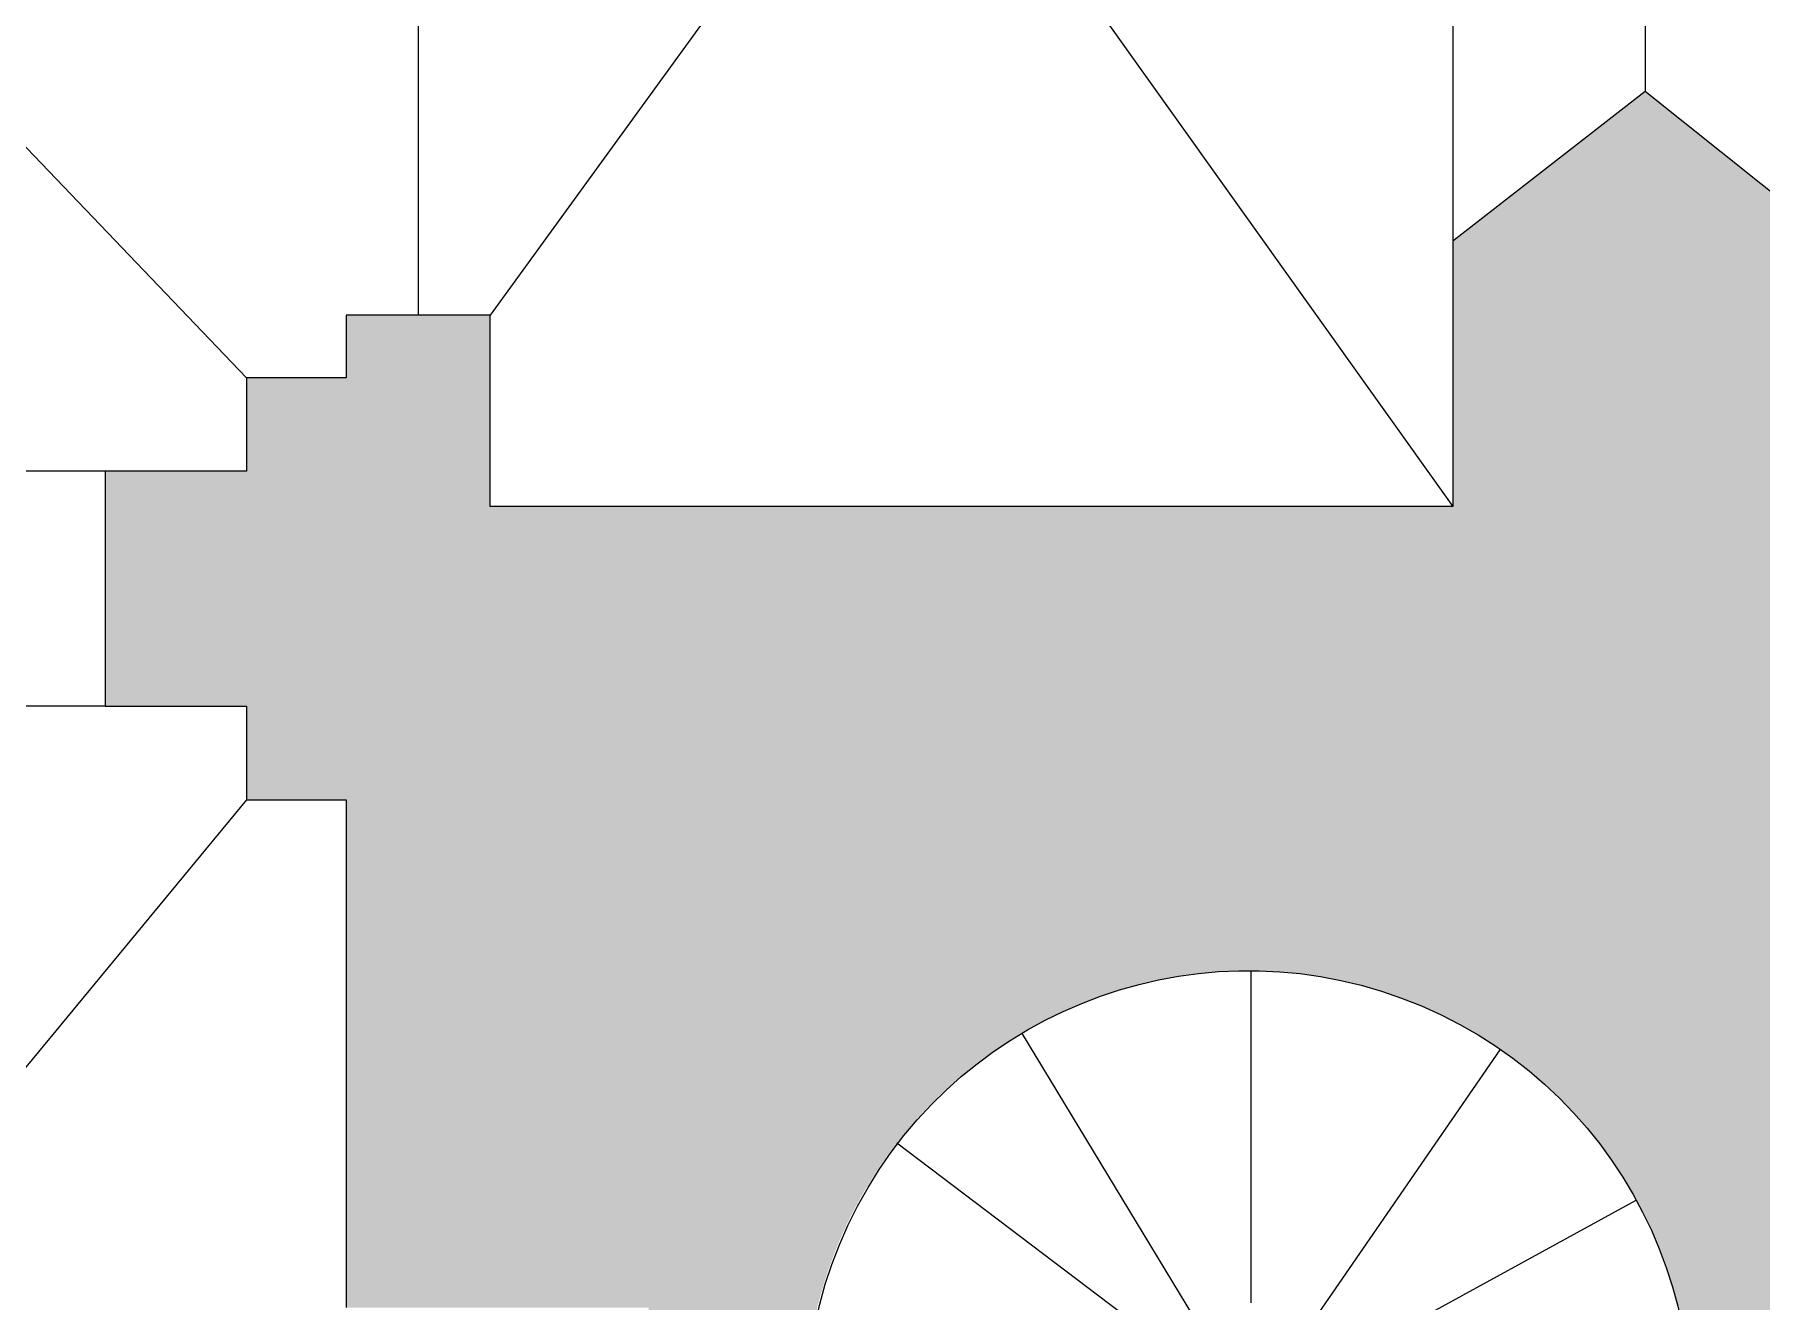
# Model space of a CAD drawing. Extents: x 77 to 121, y -270 to -21.
# Drawn here: x 106.3 to 111.294, y -264.617 to -260.954 of the extents above; entities that cross this region are included whole.
import ezdxf

# ---------------------------------------------------------------- set-up
doc = ezdxf.new("R2010")
doc.units = 0
for name, color, linetype in [('BASE_PLAN', 7, 'CONTINUOUS'), ('POCHE', 7, 'CONTINUOUS'), ('VAULT_LINES', 7, 'CONTINUOUS')]:
    doc.layers.add(name, color=color, linetype=linetype)

# ---------------------------------------------------------------- blocks, each defined once
blk = doc.blocks.new('*U13')
at = {"layer": 'POCHE', "linetype": 'CONTINUOUS', "extrusion": (0, 0, -1)}
for points in [[(-110.9294, -264.3197), (-110.9294, -261.1401), (-110.9183, -264.3002)], [(-110.9183, -264.3002), (-110.9294, -261.1401), (-110.9183, -261.1488)], [(-110.9402, -264.3394), (-110.9402, -261.1317), (-110.9294, -264.3197)], [(-110.9294, -264.3197), (-110.9402, -261.1317), (-110.9294, -261.1401)], [(-110.9506, -264.3594), (-110.9506, -261.1236), (-110.9402, -264.3394)], [(-110.9402, -264.3394), (-110.9506, -261.1236), (-110.9402, -261.1317)], [(-110.9577, -264.3734), (-110.9577, -261.1181), (-110.9506, -264.3594)], [(-110.9506, -264.3594), (-110.9577, -261.1181), (-110.9506, -261.1236)], [(-110.9577, -264.3734), (-110.9608, -261.1206), (-110.9577, -261.1181)], [(-110.9608, -264.3796), (-110.9608, -261.1206), (-110.9577, -264.3734)], [(-110.9608, -264.3796), (-110.9705, -261.1284), (-110.9608, -261.1206)], [(-110.9705, -264.4), (-110.9705, -261.1284), (-110.9608, -264.3796)], [(-110.9705, -264.4), (-110.98, -261.136), (-110.9705, -261.1284)], [(-110.98, -264.4206), (-110.98, -261.136), (-110.9705, -264.4)], [(-110.98, -264.4206), (-110.989, -261.1433), (-110.98, -261.136)], [(-110.8709, -264.2246), (-110.8709, -261.1857), (-110.8454, -264.1885)], [(-110.8454, -264.1885), (-110.8709, -261.1857), (-110.8454, -261.2055)], [(-110.8952, -264.2619), (-110.8952, -261.1667), (-110.8709, -264.2246)], [(-110.8709, -264.2246), (-110.8952, -261.1667), (-110.8709, -261.1857)], [(-110.9069, -264.2809), (-110.9069, -261.1576), (-110.8952, -264.2619)], [(-110.8952, -264.2619), (-110.9069, -261.1576), (-110.8952, -261.1667)], [(-110.9183, -264.3002), (-110.9183, -261.1488), (-110.9069, -264.2809)], [(-110.9069, -264.2809), (-110.9183, -261.1488), (-110.9069, -261.1576)], [(-110.989, -264.4415), (-110.989, -261.1433), (-110.98, -264.4206)], [(-110.989, -264.4415), (-110.9977, -261.1502), (-110.989, -261.1433)], [(-110.9977, -264.4625), (-110.9977, -261.1502), (-110.989, -264.4415)], [(-110.9977, -264.4625), (-111.0061, -261.1569), (-110.9977, -261.1502)], [(-111.0061, -264.4837), (-111.0061, -261.1569), (-110.9977, -264.4625)], [(-111.0061, -264.4837), (-111.0141, -261.1633), (-111.0061, -261.1569)], [(-111.0141, -264.505), (-111.0141, -261.1633), (-111.0061, -264.4837)], [(-111.0141, -264.505), (-111.0217, -261.1694), (-111.0141, -261.1633)], [(-111.0217, -264.5265), (-111.0217, -261.1694), (-111.0141, -264.505)], [(-111.0217, -264.5265), (-111.0289, -261.1752), (-111.0217, -261.1694)], [(-111.0289, -264.5482), (-111.0289, -261.1752), (-111.0217, -264.5265)], [(-111.0289, -264.5482), (-111.0357, -261.1806), (-111.0289, -261.1752)], [(-111.0357, -264.57), (-111.0357, -261.1806), (-111.0289, -264.5482)], [(-111.0357, -264.57), (-111.0421, -261.1858), (-111.0357, -261.1806)], [(-111.0421, -264.5919), (-111.0421, -261.1858), (-111.0357, -264.57)], [(-111.0421, -264.5919), (-111.0482, -261.1906), (-111.0421, -261.1858)], [(-111.0482, -264.614), (-111.0482, -261.1906), (-111.0421, -264.5919)], [(-111.0482, -264.614), (-111.0538, -261.1951), (-111.0482, -261.1906)], [(-110.8189, -264.1535), (-110.8189, -261.2261), (-110.7915, -264.1196)], [(-110.7915, -264.1196), (-110.8189, -261.2261), (-110.7915, -261.2474)], [(-110.8454, -264.1885), (-110.8454, -261.2055), (-110.8189, -264.1535)], [(-110.8189, -264.1535), (-110.8454, -261.2055), (-110.8189, -261.2261)], [(-111.0538, -264.6361), (-111.0538, -261.1951), (-111.0482, -264.614)], [(-111.0538, -264.6361), (-111.0591, -261.1993), (-111.0538, -261.1951)], [(-111.0591, -264.6584), (-111.0591, -261.1993), (-111.0538, -264.6361)], [(-111.0591, -264.6584), (-111.0639, -261.2032), (-111.0591, -261.1993)], [(-111.0639, -264.6807), (-111.0639, -261.2032), (-111.0591, -264.6584)], [(-111.0639, -264.6807), (-111.0684, -261.2068), (-111.0639, -261.2032)], [(-111.0684, -264.7031), (-111.0684, -261.2068), (-111.0639, -264.6807)], [(-111.0684, -264.7031), (-111.0724, -261.21), (-111.0684, -261.2068)], [(-111.0724, -264.7256), (-111.0724, -261.21), (-111.0684, -264.7031)], [(-111.0724, -264.7256), (-111.0761, -261.2129), (-111.0724, -261.21)], [(-111.0761, -264.7481), (-111.0761, -261.2129), (-111.0724, -264.7256)], [(-111.0761, -264.7481), (-111.0793, -261.2155), (-111.0761, -261.2129)], [(-111.0793, -264.7707), (-111.0793, -261.2155), (-111.0761, -264.7481)], [(-111.0793, -264.7707), (-111.0821, -261.2178), (-111.0793, -261.2155)], [(-111.0821, -264.7933), (-111.0821, -261.2178), (-111.0793, -264.7707)], [(-111.0821, -264.7933), (-111.0845, -261.2197), (-111.0821, -261.2178)], [(-111.0845, -264.8159), (-111.0845, -261.2197), (-111.0821, -264.7933)], [(-111.0845, -264.8159), (-111.0865, -261.2213), (-111.0845, -261.2197)], [(-111.0865, -264.8386), (-111.0865, -261.2213), (-111.0845, -264.8159)], [(-111.0865, -264.8386), (-111.0881, -261.2226), (-111.0865, -261.2213)], [(-111.0881, -264.8612), (-111.0881, -261.2226), (-111.0865, -264.8386)], [(-111.0881, -264.8612), (-111.0893, -261.2236), (-111.0881, -261.2226)], [(-111.0893, -264.8838), (-111.0893, -261.2236), (-111.0881, -264.8612)], [(-111.0893, -264.8838), (-111.0901, -261.2242), (-111.0893, -261.2236)], [(-111.0901, -264.9064), (-111.0901, -261.2242), (-111.0893, -264.8838)], [(-111.0901, -264.9064), (-111.0905, -261.2245), (-111.0901, -261.2242)], [(-111.0905, -264.929), (-111.0905, -261.2245), (-111.0901, -264.9064)], [(-111.0905, -269.0316), (-111.1144, -261.2437), (-111.0905, -261.2245)], [(-110.7631, -264.087), (-110.7631, -261.2695), (-110.7338, -264.0556)], [(-110.7338, -264.0556), (-110.7631, -261.2695), (-110.7338, -261.2923)], [(-110.7915, -264.1196), (-110.7915, -261.2474), (-110.7631, -264.087)], [(-110.7631, -264.087), (-110.7915, -261.2474), (-110.7631, -261.2695)], [(-111.1144, -269.0316), (-111.1144, -261.2437), (-111.0905, -269.0316)], [(-111.1144, -269.0316), (-111.3547, -261.436), (-111.1144, -261.2437)], [(-110.6728, -263.9963), (-110.6728, -261.3397), (-110.6406, -263.9679)], [(-110.6406, -263.9679), (-110.6728, -261.3397), (-110.6406, -261.3648)], [(-110.7038, -264.0254), (-110.7038, -261.3156), (-110.6728, -263.9963)], [(-110.6728, -263.9963), (-110.7038, -261.3156), (-110.6728, -261.3397)], [(-110.7338, -264.0556), (-110.7338, -261.2923), (-110.7038, -264.0254)], [(-110.7038, -264.0254), (-110.7338, -261.2923), (-110.7038, -261.3156)], [(-110.6072, -263.9405), (-110.6072, -261.3908), (-110.5725, -263.9139)], [(-110.5725, -263.9139), (-110.6072, -261.3908), (-110.5725, -261.4177)], [(-110.6406, -263.9679), (-110.6406, -261.3648), (-110.6072, -263.9405)], [(-110.6072, -263.9405), (-110.6406, -261.3648), (-110.6072, -261.3908)], [(-110.5725, -263.9139), (-110.5725, -261.4177), (-110.5367, -263.8884)], [(-110.5367, -263.8884), (-110.5725, -261.4177), (-110.5367, -261.4456)], [(-111.3547, -269.2493), (-111.3547, -261.436), (-111.1144, -269.2493)], [(-111.1144, -269.2493), (-111.3547, -261.436), (-111.1144, -269.0316)], [(-110.4998, -263.8639), (-110.4998, -261.4743), (-110.4618, -263.8406)], [(-110.4618, -263.8406), (-110.4998, -261.4743), (-110.4618, -261.5038)], [(-110.5367, -263.8884), (-110.5367, -261.4456), (-110.4998, -263.8639)], [(-110.4998, -263.8639), (-110.5367, -261.4456), (-110.4998, -261.4743)], [(-110.4228, -263.8185), (-110.4228, -261.5341), (-110.403, -263.808)], [(-110.403, -263.808), (-110.4228, -261.5341), (-110.403, -261.5496)], [(-110.4425, -263.8294), (-110.4425, -261.5189), (-110.4228, -263.8185)], [(-110.4228, -263.8185), (-110.4425, -261.5189), (-110.4228, -261.5341)], [(-110.4618, -263.8406), (-110.4618, -261.5038), (-110.4425, -263.8294)], [(-110.4425, -263.8294), (-110.4618, -261.5038), (-110.4425, -261.5189)], [(-110.403, -263.808), (-110.403, -261.5496), (-110.4012, -263.8071)], [(-110.4012, -262.3187), (-110.403, -261.5496), (-110.4012, -261.5509)], [(-110.4012, -263.8071), (-110.403, -261.5496), (-110.4012, -262.3187)], [(-107.6171, -264.6351), (-107.6171, -261.7652), (-107.201, -264.6351)], [(-107.201, -261.9461), (-107.6171, -261.7652), (-107.201, -261.7652)], [(-107.201, -264.6351), (-107.6171, -261.7652), (-107.201, -263.1664)], [(-107.201, -263.1664), (-107.6171, -261.7652), (-107.201, -261.9461)], [(-107.6171, -264.6351), (-107.6171, -262.3187), (-107.6171, -261.7652)], [(-107.201, -263.1664), (-107.201, -261.9461), (-106.9124, -263.1664)], [(-106.9124, -262.2166), (-107.201, -261.9461), (-106.9124, -261.9461)], [(-106.9124, -263.1664), (-107.201, -261.9461), (-106.9124, -262.8959)], [(-106.9124, -262.8959), (-107.201, -261.9461), (-106.9124, -262.2166)], [(-106.9124, -262.8959), (-106.9124, -262.2166), (-106.5037, -262.8959)], [(-106.5037, -262.8959), (-106.9124, -262.2166), (-106.5037, -262.2166)], [(-108.0755, -264.6351), (-108.0755, -262.3187), (-107.6171, -264.6351)], [(-107.6171, -264.6351), (-108.0755, -262.3187), (-107.6171, -262.3187)], [(-107.6171, -264.6351), (-107.6171, -262.3187), (-107.6171, -264.6351)], [(-108.0992, -269.0316), (-108.0992, -262.3187), (-108.0755, -269.2493)], [(-108.0755, -264.6351), (-108.0992, -262.3187), (-108.0755, -262.3187)], [(-108.0755, -269.2493), (-108.0992, -262.3187), (-108.0755, -266.5944)], [(-108.0755, -266.5944), (-108.0992, -262.3187), (-108.0755, -264.6351)], [(-108.5264, -269.0316), (-108.5264, -262.3187), (-108.0992, -269.0316)], [(-108.0992, -269.0316), (-108.5264, -262.3187), (-108.0992, -262.3187)], [(-108.5277, -264.8808), (-108.5277, -262.3187), (-108.5264, -264.924)], [(-108.5264, -264.924), (-108.5277, -262.3187), (-108.5264, -262.3187)], [(-108.5304, -264.838), (-108.5304, -262.3187), (-108.5277, -264.8808)], [(-108.5277, -264.8808), (-108.5304, -262.3187), (-108.5277, -262.3187)], [(-108.5344, -264.7958), (-108.5344, -262.3187), (-108.5304, -264.838)], [(-108.5304, -264.838), (-108.5344, -262.3187), (-108.5304, -262.3187)], [(-108.5399, -264.7537), (-108.5399, -262.3187), (-108.5344, -264.7958)], [(-108.5344, -264.7958), (-108.5399, -262.3187), (-108.5344, -262.3187)], [(-108.5469, -264.7114), (-108.5469, -262.3187), (-108.5399, -264.7537)], [(-108.5399, -264.7537), (-108.5469, -262.3187), (-108.5399, -262.3187)], [(-108.5554, -264.6691), (-108.5554, -262.3187), (-108.5469, -264.7114)], [(-108.5469, -264.7114), (-108.5554, -262.3187), (-108.5469, -262.3187)], [(-108.5654, -264.6267), (-108.5654, -262.3187), (-108.5554, -264.6691)], [(-108.5554, -264.6691), (-108.5654, -262.3187), (-108.5554, -262.3187)], [(-108.5769, -264.5844), (-108.5769, -262.3187), (-108.5654, -264.6267)], [(-108.5654, -264.6267), (-108.5769, -262.3187), (-108.5654, -262.3187)], [(-108.5899, -264.5422), (-108.5899, -262.3187), (-108.5769, -264.5844)], [(-108.5769, -264.5844), (-108.5899, -262.3187), (-108.5769, -262.3187)], [(-108.6046, -264.5002), (-108.6046, -262.3187), (-108.5899, -264.5422)], [(-108.5899, -264.5422), (-108.6046, -262.3187), (-108.5899, -262.3187)], [(-108.6124, -264.4793), (-108.6124, -262.3187), (-108.6046, -264.5002)], [(-108.6046, -264.5002), (-108.6124, -262.3187), (-108.6046, -262.3187)], [(-108.6207, -264.4585), (-108.6207, -262.3187), (-108.6124, -264.4793)], [(-108.6124, -264.4793), (-108.6207, -262.3187), (-108.6124, -262.3187)], [(-108.6294, -264.4378), (-108.6294, -262.3187), (-108.6207, -264.4585)], [(-108.6207, -264.4585), (-108.6294, -262.3187), (-108.6207, -262.3187)], [(-108.6384, -264.4172), (-108.6384, -262.3187), (-108.6294, -264.4378)], [(-108.6294, -264.4378), (-108.6384, -262.3187), (-108.6294, -262.3187)], [(-108.6479, -264.3967), (-108.6479, -262.3187), (-108.6384, -264.4172)], [(-108.6384, -264.4172), (-108.6479, -262.3187), (-108.6384, -262.3187)], [(-108.6577, -264.3764), (-108.6577, -262.3187), (-108.6479, -264.3967)], [(-108.6479, -264.3967), (-108.6577, -262.3187), (-108.6479, -262.3187)], [(-108.6679, -264.3562), (-108.6679, -262.3187), (-108.6577, -264.3764)], [(-108.6577, -264.3764), (-108.6679, -262.3187), (-108.6577, -262.3187)], [(-108.6784, -264.3361), (-108.6784, -262.3187), (-108.6679, -264.3562)], [(-108.6679, -264.3562), (-108.6784, -262.3187), (-108.6679, -262.3187)], [(-108.6894, -264.3162), (-108.6894, -262.3187), (-108.6784, -264.3361)], [(-108.6784, -264.3361), (-108.6894, -262.3187), (-108.6784, -262.3187)], [(-108.7007, -264.2965), (-108.7007, -262.3187), (-108.6894, -264.3162)], [(-108.6894, -264.3162), (-108.7007, -262.3187), (-108.6894, -262.3187)], [(-108.7124, -264.2769), (-108.7124, -262.3187), (-108.7007, -264.2965)], [(-108.7007, -264.2965), (-108.7124, -262.3187), (-108.7007, -262.3187)], [(-108.7244, -264.2575), (-108.7244, -262.3187), (-108.7124, -264.2769)], [(-108.7124, -264.2769), (-108.7244, -262.3187), (-108.7124, -262.3187)], [(-108.7368, -264.2384), (-108.7368, -262.3187), (-108.7244, -264.2575)], [(-108.7244, -264.2575), (-108.7368, -262.3187), (-108.7244, -262.3187)], [(-108.7495, -264.2194), (-108.7495, -262.3187), (-108.7368, -264.2384)], [(-108.7368, -264.2384), (-108.7495, -262.3187), (-108.7368, -262.3187)], [(-108.7626, -264.2007), (-108.7626, -262.3187), (-108.7495, -264.2194)], [(-108.7495, -264.2194), (-108.7626, -262.3187), (-108.7495, -262.3187)], [(-108.7761, -264.1821), (-108.7761, -262.3187), (-108.7626, -264.2007)], [(-108.7626, -264.2007), (-108.7761, -262.3187), (-108.7626, -262.3187)], [(-108.7898, -264.1639), (-108.7898, -262.3187), (-108.7761, -264.1821)], [(-108.7761, -264.1821), (-108.7898, -262.3187), (-108.7761, -262.3187)], [(-108.8039, -264.1458), (-108.8039, -262.3187), (-108.7898, -264.1639)], [(-108.7898, -264.1639), (-108.8039, -262.3187), (-108.7898, -262.3187)], [(-108.8184, -264.128), (-108.8184, -262.3187), (-108.8039, -264.1458)], [(-108.8039, -264.1458), (-108.8184, -262.3187), (-108.8039, -262.3187)], [(-108.8331, -264.1105), (-108.8331, -262.3187), (-108.8184, -264.128)], [(-108.8184, -264.128), (-108.8331, -262.3187), (-108.8184, -262.3187)], [(-108.8481, -264.0933), (-108.8481, -262.3187), (-108.8331, -264.1105)], [(-108.8331, -264.1105), (-108.8481, -262.3187), (-108.8331, -262.3187)], [(-108.8635, -264.0763), (-108.8635, -262.3187), (-108.8481, -264.0933)], [(-108.8481, -264.0933), (-108.8635, -262.3187), (-108.8481, -262.3187)], [(-108.8791, -264.0596), (-108.8791, -262.3187), (-108.8635, -264.0763)], [(-108.8635, -264.0763), (-108.8791, -262.3187), (-108.8635, -262.3187)], [(-108.895, -264.0432), (-108.895, -262.3187), (-108.8791, -264.0596)], [(-108.8791, -264.0596), (-108.895, -262.3187), (-108.8791, -262.3187)], [(-108.9112, -264.0272), (-108.9112, -262.3187), (-108.895, -264.0432)], [(-108.895, -264.0432), (-108.9112, -262.3187), (-108.895, -262.3187)], [(-108.9277, -264.0114), (-108.9277, -262.3187), (-108.9112, -264.0272)], [(-108.9112, -264.0272), (-108.9277, -262.3187), (-108.9112, -262.3187)], [(-108.9444, -263.9959), (-108.9444, -262.3187), (-108.9277, -264.0114)], [(-108.9277, -264.0114), (-108.9444, -262.3187), (-108.9277, -262.3187)], [(-108.9614, -263.9808), (-108.9614, -262.3187), (-108.9444, -263.9959)], [(-108.9444, -263.9959), (-108.9614, -262.3187), (-108.9444, -262.3187)], [(-108.9786, -263.9659), (-108.9786, -262.3187), (-108.9614, -263.9808)], [(-108.9614, -263.9808), (-108.9786, -262.3187), (-108.9614, -262.3187)], [(-108.996, -263.9515), (-108.996, -262.3187), (-108.9786, -263.9659)], [(-108.9786, -263.9659), (-108.996, -262.3187), (-108.9786, -262.3187)], [(-109.0137, -263.9373), (-109.0137, -262.3187), (-108.996, -263.9515)], [(-108.996, -263.9515), (-109.0137, -262.3187), (-108.996, -262.3187)], [(-109.0315, -263.9235), (-109.0315, -262.3187), (-109.0137, -263.9373)], [(-109.0137, -263.9373), (-109.0315, -262.3187), (-109.0137, -262.3187)], [(-109.0496, -263.91), (-109.0496, -262.3187), (-109.0315, -263.9235)], [(-109.0315, -263.9235), (-109.0496, -262.3187), (-109.0315, -262.3187)], [(-109.0679, -263.8969), (-109.0679, -262.3187), (-109.0496, -263.91)], [(-109.0496, -263.91), (-109.0679, -262.3187), (-109.0496, -262.3187)], [(-109.0863, -263.8842), (-109.0863, -262.3187), (-109.0679, -263.8969)], [(-109.0679, -263.8969), (-109.0863, -262.3187), (-109.0679, -262.3187)], [(-109.1049, -263.8718), (-109.1049, -262.3187), (-109.0863, -263.8842)], [(-109.0863, -263.8842), (-109.1049, -262.3187), (-109.0863, -262.3187)], [(-109.1426, -263.848), (-109.1426, -262.3187), (-109.1049, -263.8718)], [(-109.1049, -263.8718), (-109.1426, -262.3187), (-109.1049, -262.3187)], [(-109.1809, -263.8258), (-109.1809, -262.3187), (-109.1426, -263.848)], [(-109.1426, -263.848), (-109.1809, -262.3187), (-109.1426, -262.3187)], [(-109.2197, -263.805), (-109.2197, -262.3187), (-109.1809, -263.8258)], [(-109.1809, -263.8258), (-109.2197, -262.3187), (-109.1809, -262.3187)], [(-109.2588, -263.7856), (-109.2588, -262.3187), (-109.2197, -263.805)], [(-109.2197, -263.805), (-109.2588, -262.3187), (-109.2197, -262.3187)], [(-109.2983, -263.7678), (-109.2983, -262.3187), (-109.2588, -263.7856)], [(-109.2588, -263.7856), (-109.2983, -262.3187), (-109.2588, -262.3187)], [(-109.338, -263.7514), (-109.338, -262.3187), (-109.2983, -263.7678)], [(-109.2983, -263.7678), (-109.338, -262.3187), (-109.2983, -262.3187)], [(-109.3779, -263.7365), (-109.3779, -262.3187), (-109.338, -263.7514)], [(-109.338, -263.7514), (-109.3779, -262.3187), (-109.338, -262.3187)], [(-109.4183, -263.7229), (-109.4183, -262.3187), (-109.3779, -263.7365)], [(-109.3779, -263.7365), (-109.4183, -262.3187), (-109.3779, -262.3187)], [(-109.4595, -263.7105), (-109.4595, -262.3187), (-109.4183, -263.7229)], [(-109.4183, -263.7229), (-109.4595, -262.3187), (-109.4183, -262.3187)], [(-109.5014, -263.6995), (-109.5014, -262.3187), (-109.4595, -263.7105)], [(-109.4595, -263.7105), (-109.5014, -262.3187), (-109.4595, -262.3187)], [(-109.544, -263.6898), (-109.544, -262.3187), (-109.5014, -263.6995)], [(-109.5014, -263.6995), (-109.544, -262.3187), (-109.5014, -262.3187)], [(-109.5872, -263.6815), (-109.5872, -262.3187), (-109.544, -263.6898)], [(-109.544, -263.6898), (-109.5872, -262.3187), (-109.544, -262.3187)], [(-109.631, -263.6746), (-109.631, -262.3187), (-109.5872, -263.6815)], [(-109.5872, -263.6815), (-109.631, -262.3187), (-109.5872, -262.3187)], [(-109.6753, -263.6692), (-109.6753, -262.3187), (-109.631, -263.6746)], [(-109.631, -263.6746), (-109.6753, -262.3187), (-109.631, -262.3187)], [(-109.7199, -263.6654), (-109.7199, -262.3187), (-109.6753, -263.6692)], [(-109.6753, -263.6692), (-109.7199, -262.3187), (-109.6753, -262.3187)], [(-109.7424, -263.664), (-109.7424, -262.3187), (-109.7199, -263.6654)], [(-109.7199, -263.6654), (-109.7424, -262.3187), (-109.7199, -262.3187)], [(-109.765, -263.6631), (-109.765, -262.3187), (-109.7424, -263.664)], [(-109.7424, -263.664), (-109.765, -262.3187), (-109.7424, -262.3187)], [(-109.7876, -263.6625), (-109.7876, -262.3187), (-109.765, -263.6631)], [(-109.765, -263.6631), (-109.7876, -262.3187), (-109.765, -262.3187)], [(-109.8102, -263.6623), (-109.8102, -262.3187), (-109.7876, -263.6625)], [(-109.7876, -263.6625), (-109.8102, -262.3187), (-109.7876, -262.3187)], [(-109.8329, -263.6626), (-109.8329, -262.3187), (-109.8102, -263.6623)], [(-109.8102, -263.6623), (-109.8329, -262.3187), (-109.8102, -262.3187)], [(-109.8557, -263.6632), (-109.8557, -262.3187), (-109.8329, -263.6626)], [(-109.8329, -263.6626), (-109.8557, -262.3187), (-109.8329, -262.3187)], [(-109.8784, -263.6642), (-109.8784, -262.3187), (-109.8557, -263.6632)], [(-109.8557, -263.6632), (-109.8784, -262.3187), (-109.8557, -262.3187)], [(-109.9012, -263.6657), (-109.9012, -262.3187), (-109.8784, -263.6642)], [(-109.8784, -263.6642), (-109.9012, -262.3187), (-109.8784, -262.3187)], [(-109.924, -263.6675), (-109.924, -262.3187), (-109.9012, -263.6657)], [(-109.9012, -263.6657), (-109.924, -262.3187), (-109.9012, -262.3187)], [(-109.9467, -263.6698), (-109.9467, -262.3187), (-109.924, -263.6675)], [(-109.924, -263.6675), (-109.9467, -262.3187), (-109.924, -262.3187)], [(-109.9695, -263.6724), (-109.9695, -262.3187), (-109.9467, -263.6698)], [(-109.9467, -263.6698), (-109.9695, -262.3187), (-109.9467, -262.3187)], [(-109.9922, -263.6755), (-109.9922, -262.3187), (-109.9695, -263.6724)], [(-109.9695, -263.6724), (-109.9922, -262.3187), (-109.9695, -262.3187)], [(-110.0148, -263.679), (-110.0148, -262.3187), (-109.9922, -263.6755)], [(-109.9922, -263.6755), (-110.0148, -262.3187), (-109.9922, -262.3187)], [(-110.0374, -263.6829), (-110.0374, -262.3187), (-110.0148, -263.679)], [(-110.0148, -263.679), (-110.0374, -262.3187), (-110.0148, -262.3187)], [(-110.0599, -263.6871), (-110.0599, -262.3187), (-110.0374, -263.6829)], [(-110.0374, -263.6829), (-110.0599, -262.3187), (-110.0374, -262.3187)], [(-110.0824, -263.6918), (-110.0824, -262.3187), (-110.0599, -263.6871)], [(-110.0599, -263.6871), (-110.0824, -262.3187), (-110.0599, -262.3187)], [(-110.1048, -263.6969), (-110.1048, -262.3187), (-110.0824, -263.6918)], [(-110.0824, -263.6918), (-110.1048, -262.3187), (-110.0824, -262.3187)], [(-110.127, -263.7024), (-110.127, -262.3187), (-110.1048, -263.6969)], [(-110.1048, -263.6969), (-110.127, -262.3187), (-110.1048, -262.3187)], [(-110.1492, -263.7083), (-110.1492, -262.3187), (-110.127, -263.7024)], [(-110.127, -263.7024), (-110.1492, -262.3187), (-110.127, -262.3187)], [(-110.1712, -263.7145), (-110.1712, -262.3187), (-110.1492, -263.7083)], [(-110.1492, -263.7083), (-110.1712, -262.3187), (-110.1492, -262.3187)], [(-110.1932, -263.7212), (-110.1932, -262.3187), (-110.1712, -263.7145)], [(-110.1712, -263.7145), (-110.1932, -262.3187), (-110.1712, -262.3187)], [(-110.2149, -263.7282), (-110.2149, -262.3187), (-110.1932, -263.7212)], [(-110.1932, -263.7212), (-110.2149, -262.3187), (-110.1932, -262.3187)], [(-110.2366, -263.7356), (-110.2366, -262.3187), (-110.2149, -263.7282)], [(-110.2149, -263.7282), (-110.2366, -262.3187), (-110.2149, -262.3187)], [(-110.258, -263.7434), (-110.258, -262.3187), (-110.2366, -263.7356)], [(-110.2366, -263.7356), (-110.258, -262.3187), (-110.2366, -262.3187)], [(-110.2793, -263.7516), (-110.2793, -262.3187), (-110.258, -263.7434)], [(-110.258, -263.7434), (-110.2793, -262.3187), (-110.258, -262.3187)], [(-110.3004, -263.7601), (-110.3004, -262.3187), (-110.2793, -263.7516)], [(-110.2793, -263.7516), (-110.3004, -262.3187), (-110.2793, -262.3187)], [(-110.3214, -263.769), (-110.3214, -262.3187), (-110.3004, -263.7601)], [(-110.3004, -263.7601), (-110.3214, -262.3187), (-110.3004, -262.3187)], [(-110.3421, -263.7782), (-110.3421, -262.3187), (-110.3214, -263.769)], [(-110.3214, -263.769), (-110.3421, -262.3187), (-110.3214, -262.3187)], [(-110.3626, -263.7878), (-110.3626, -262.3187), (-110.3421, -263.7782)], [(-110.3421, -263.7782), (-110.3626, -262.3187), (-110.3421, -262.3187)], [(-110.3829, -263.7977), (-110.3829, -262.3187), (-110.3626, -263.7878)], [(-110.3626, -263.7878), (-110.3829, -262.3187), (-110.3626, -262.3187)], [(-110.4012, -263.8071), (-110.4012, -262.3187), (-110.3829, -263.7977)], [(-110.3829, -263.7977), (-110.4012, -262.3187), (-110.3829, -262.3187)]]:
    blk.add_solid(points, dxfattribs=at)

msp = doc.modelspace()

# ---------------------------------------------------------------- linework, layer by layer
at = {"layer": 'BASE_PLAN'}
for p, q in [((110.4012, -259.1833), (110.4012, -261.5509)), ((110.9577, -259.6161), (110.9577, -261.1181)), ((110.9577, -261.1181), (110.4012, -261.5509)), ((111.5071, -261.5581), (110.9577, -261.1181)), ((110.4012, -261.5509), (110.4012, -262.3187)), ((107.6171, -261.7652), (107.201, -261.7652)), ((107.201, -261.7652), (107.201, -261.9461)), ((107.6171, -262.3187), (107.6171, -261.7652)), ((107.201, -261.9461), (106.9124, -261.9461)), ((106.9124, -261.9461), (106.9124, -262.2166)), ((106.5037, -262.2166), (103.662, -262.2166)), ((106.9124, -262.2166), (106.5037, -262.2166)), ((106.5037, -262.2166), (106.5037, -262.8959)), ((110.4012, -262.3187), (107.6171, -262.3187)), ((106.5037, -262.8959), (103.662, -262.8959)), ((106.5037, -262.8959), (106.9124, -262.8959)), ((106.9124, -262.8959), (106.9124, -263.1664)), ((106.9124, -263.1664), (107.201, -263.1664)), ((107.201, -263.1664), (107.201, -264.6351)), ((109.818, -264.6213), (109.818, -263.6624)), ((109.6526, -264.6615), (109.1552, -263.8405)), ((109.9935, -264.6799), (110.5387, -263.8897)), ((109.5599, -264.7393), (108.7931, -264.1597)), ((110.0886, -264.7862), (110.932, -264.3243))]:
    msp.add_line(p, q, dxfattribs=at)
at = {"layer": 'BASE_PLAN', "extrusion": (0, 0, -1)}
msp.add_arc((-109.8107, -264.9403), 1.2793, 302.7504, 198.1479, dxfattribs=at)
at = {"layer": 'VAULT_LINES'}
for p, q in [((102.952, -257.8073), (106.9124, -261.9461)), ((110.4012, -257.9345), (107.6171, -261.7652)), ((107.4091, -258.4163), (107.4091, -261.7652)), ((107.6171, -258.4163), (110.4012, -262.3187)), ((106.9124, -263.1664), (103.1739, -267.6993))]:
    msp.add_line(p, q, dxfattribs=at)

# ---------------------------------------------------------------- block references
at = {"layer": 'POCHE'}
msp.add_blockref('*U13', (0, 0), dxfattribs=at)

doc.saveas('drawing.dxf')
